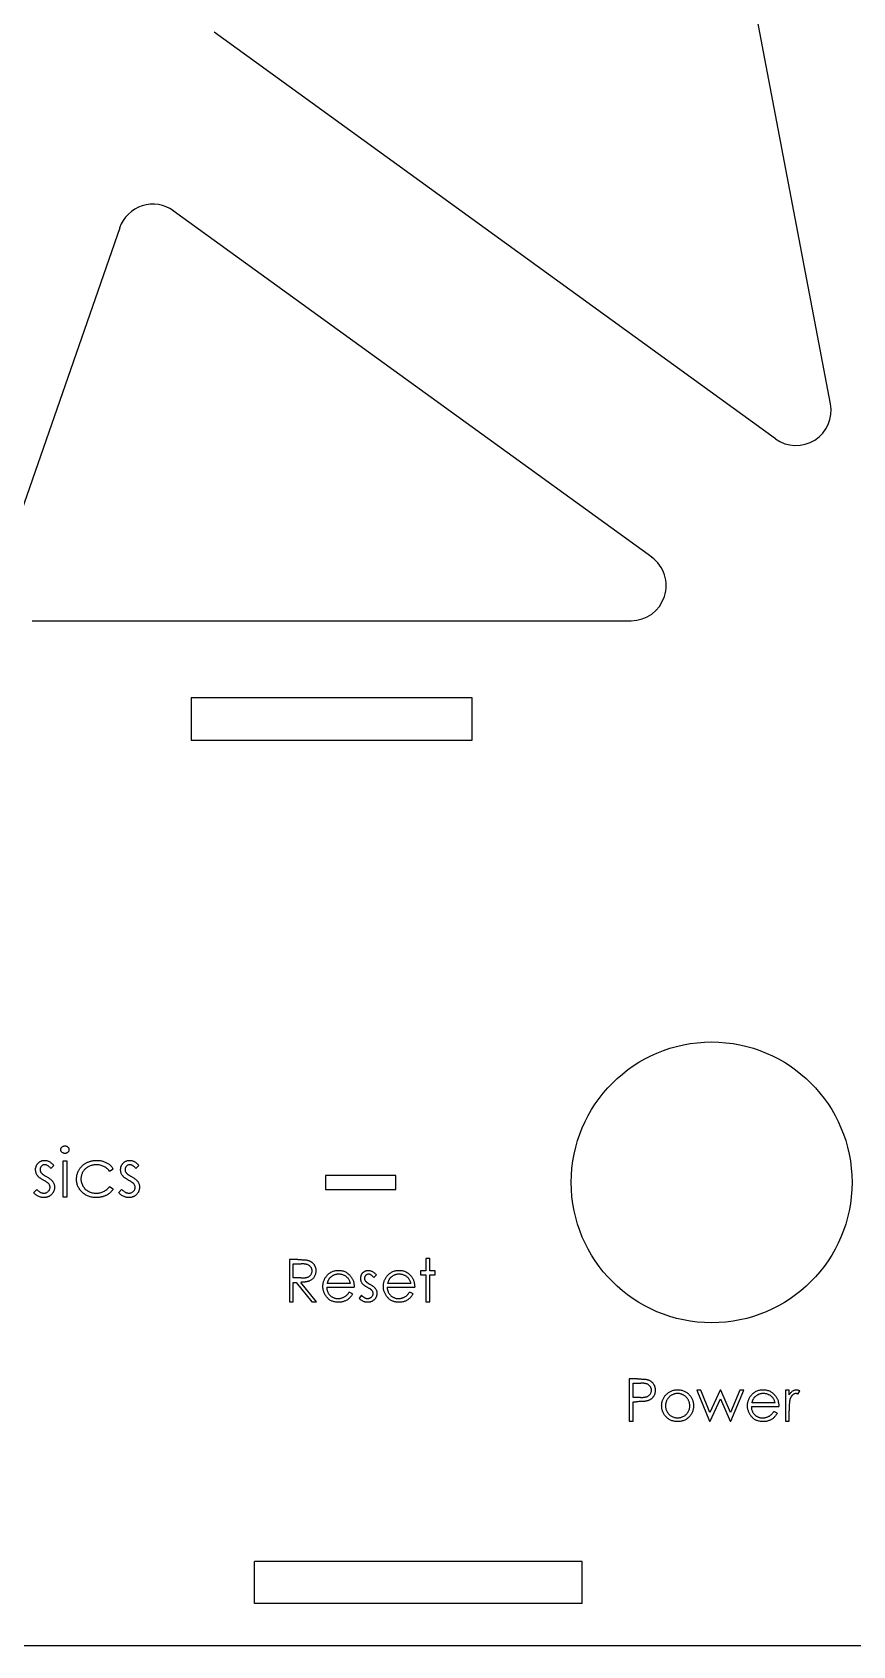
# Model space of a CAD drawing. Header units: millimetres. Extents: x -152 to 152, y -48 to 197.
# Drawn here: x -3.4 to 55.1, y -33 to 81.9 of the extents above; entities that cross this region are included whole.
import ezdxf

# ---------------------------------------------------------------- set-up
doc = ezdxf.new("R2010")
doc.units = ezdxf.units.MM

msp = doc.modelspace()

# ---------------------------------------------------------------- linework, layer by layer
at = {"color": 7, "linetype": 'Continuous', "lineweight": 25}
for p, q in [((53.47, 55.45), (35.78, 148.51)), ((49.55, 52.95), (9.55, 81.91)), ((40.73, 44.52), (6.65, 69.2)), ((2.83, 67.99), (-5.76, 43.32)), ((-3.4, 40), (39.26, 40)), ((27.93, 34.5), (7.93, 34.5)), ((7.93, 34.5), (7.93, 31.5)), ((27.93, 31.5), (27.93, 34.5)), ((7.93, 31.5), (27.93, 31.5)), ((-2.07, 0.98), (-1.86, 1.2)), ((-1.23, 1.52), (-1.23, -1.03)), ((-0.91, 1.52), (-1.23, 1.52)), ((-0.91, -1.03), (-0.91, 1.52)), ((3.99, 0.98), (4.2, 1.2)), ((2.1, 0.81), (2.36, 0.97)), ((22.5, 0.5), (17.5, 0.5)), ((17.5, 0.5), (17.5, -0.5)), ((22.5, -0.5), (22.5, 0.5)), ((-3.08, -0.5), (-3.29, -0.73)), ((-1.23, -1.03), (-0.91, -1.03)), ((2.36, -0.49), (2.1, -0.32)), ((2.97, -0.5), (2.76, -0.73)), ((17.5, -0.5), (22.5, -0.5)), ((14.92, -5.5), (14.92, -8.5)), ((15.52, -5.5), (14.92, -5.5)), ((24.65, -5.42), (24.65, -6.31)), ((24.92, -5.42), (24.65, -5.42)), ((24.92, -6.31), (24.92, -5.42)), ((15.19, -5.81), (15.75, -5.81)), ((15.19, -6.81), (15.19, -5.81)), ((15.74, -6.81), (15.19, -6.81)), ((20.93, -6.77), (21.12, -6.58)), ((24.27, -6.31), (24.27, -6.58)), ((24.65, -6.31), (24.27, -6.31)), ((24.27, -6.58), (24.65, -6.58)), ((24.65, -6.58), (24.65, -8.5)), ((25.31, -6.31), (24.92, -6.31)), ((24.92, -6.58), (25.31, -6.58)), ((24.92, -8.5), (24.92, -6.58)), ((25.31, -6.58), (25.31, -6.31)), ((15.19, -7.12), (15.41, -7.12)), ((15.19, -8.5), (15.19, -7.12)), ((15.41, -7.12), (16.51, -8.5)), ((16.85, -8.5), (15.74, -7.12)), ((17.58, -7.46), (19.54, -7.46)), ((19.27, -7.19), (17.61, -7.19)), ((19.42, -7.93), (19.18, -7.81)), ((20.06, -8.04), (19.88, -8.24)), ((21.88, -7.46), (23.85, -7.46)), ((23.58, -7.19), (21.91, -7.19)), ((23.73, -7.93), (23.49, -7.81)), ((14.92, -8.5), (15.19, -8.5)), ((16.51, -8.5), (16.85, -8.5)), ((24.65, -8.5), (24.92, -8.5)), ((39.13, -14), (39.13, -17)), ((39.72, -14), (39.13, -14)), ((39.4, -14.31), (39.95, -14.31)), ((39.4, -15.31), (39.4, -14.31)), ((43.94, -14.81), (44.85, -17)), ((44.23, -14.81), (43.94, -14.81)), ((44.88, -16.38), (44.23, -14.81)), ((45.6, -14.81), (44.88, -16.38)), ((45.65, -14.81), (45.6, -14.81)), ((46.35, -16.38), (45.65, -14.81)), ((47.01, -14.81), (46.35, -16.38)), ((46.37, -17), (47.29, -14.81)), ((47.29, -14.81), (47.01, -14.81)), ((50.25, -14.81), (50.25, -17)), ((50.52, -14.81), (50.25, -14.81)), ((50.52, -15.13), (50.52, -14.81)), ((51.14, -15.08), (51.29, -14.84)), ((39.93, -15.31), (39.4, -15.31)), ((39.4, -15.62), (39.62, -15.62)), ((39.4, -17), (39.4, -15.62)), ((44.9, -17), (45.62, -15.42)), ((45.62, -15.42), (46.32, -17)), ((47.83, -15.96), (49.79, -15.96)), ((49.52, -15.69), (47.86, -15.69)), ((39.13, -17), (39.4, -17)), ((44.85, -17), (44.9, -17)), ((46.32, -17), (46.37, -17)), ((49.67, -16.43), (49.43, -16.31)), ((50.25, -17), (50.52, -17)), ((50.52, -17), (50.52, -16.26)), ((35.78, -27), (12.44, -27)), ((12.44, -30), (12.44, -27)), ((35.78, -30), (35.78, -27)), ((35.78, -30), (12.44, -30)), ((149.5, -33), (-55, -33))]:
    msp.add_line(p, q, dxfattribs=at)
msp.add_circle((45, 0), 10, dxfattribs=at)
for centre, start, end in [((5.19, 67.17), 54.0928, 160.8174), ((51.01, 54.98), 234.0928, 10.7615), ((39.26, 42.5), 270, 54.0928)]:
    msp.add_arc(centre, 2.5, start, end, dxfattribs=at)
for points, knots in [([(-1.36, 2.33), (-1.36, 2.35), (-1.36, 2.38), (-1.34, 2.43), (-1.32, 2.48), (-1.28, 2.52), (-1.23, 2.56), (-1.18, 2.58), (-1.13, 2.6), (-1.09, 2.6), (-1.07, 2.6)], [0, 0, 0, 0, 0.12329, 0.242149, 0.363437, 0.489745, 0.618115, 0.744894, 0.868932, 1, 1, 1, 1]), ([(-1.07, 2.06), (-1.09, 2.06), (-1.13, 2.06), (-1.18, 2.08), (-1.23, 2.11), (-1.28, 2.14), (-1.32, 2.18), (-1.34, 2.23), (-1.36, 2.28), (-1.36, 2.31), (-1.36, 2.33)], [0, 0, 0, 0, 0.1318668, 0.2566614, 0.3842132, 0.5133652, 0.6404432, 0.761085, 0.8791455, 1, 1, 1, 1]), ([(-1.07, 2.6), (-1.05, 2.6), (-1.02, 2.6), (-0.96, 2.58), (-0.91, 2.56), (-0.87, 2.52), (-0.83, 2.48), (-0.8, 2.43), (-0.78, 2.38), (-0.78, 2.35), (-0.78, 2.33)], [0, 0, 0, 0, 0.1318993, 0.2582841, 0.3843411, 0.5119796, 0.638632, 0.7592298, 0.8774122, 1, 1, 1, 1]), ([(-0.78, 2.33), (-0.78, 2.31), (-0.78, 2.28), (-0.8, 2.23), (-0.83, 2.18), (-0.87, 2.14), (-0.91, 2.11), (-0.96, 2.08), (-1.02, 2.06), (-1.05, 2.06), (-1.07, 2.06)], [0, 0, 0, 0, 0.120162, 0.237546, 0.357497, 0.484917, 0.613329, 0.74015, 0.867301, 1, 1, 1, 1]), ([(-3.16, 0.9), (-3.16, 0.92), (-3.16, 0.97), (-3.15, 1.03), (-3.13, 1.1), (-3.11, 1.16), (-3.09, 1.22), (-3.06, 1.28), (-3.02, 1.33), (-2.98, 1.38), (-2.93, 1.42), (-2.88, 1.46), (-2.82, 1.49), (-2.77, 1.52), (-2.71, 1.54), (-2.65, 1.56), (-2.58, 1.57), (-2.53, 1.57), (-2.51, 1.57)], [0, 0, 0, 0, 0.067978, 0.133044, 0.196507, 0.258613, 0.319728, 0.380873, 0.442636, 0.505079, 0.567881, 0.628814, 0.68891, 0.748765, 0.809386, 0.870884, 0.934037, 1, 1, 1, 1]), ([(-2.51, 1.25), (-2.53, 1.25), (-2.58, 1.25), (-2.64, 1.23), (-2.7, 1.2), (-2.75, 1.15), (-2.79, 1.1), (-2.82, 1.04), (-2.84, 0.98), (-2.84, 0.93), (-2.84, 0.91)], [0, 0, 0, 0, 0.124958, 0.245901, 0.369166, 0.498511, 0.628504, 0.751028, 0.873724, 1, 1, 1, 1]), ([(-2.51, 1.57), (-2.48, 1.57), (-2.43, 1.56), (-2.35, 1.55), (-2.27, 1.52), (-2.18, 1.48), (-2.1, 1.43), (-2.02, 1.36), (-1.94, 1.29), (-1.88, 1.23), (-1.86, 1.2)], [0, 0, 0, 0, 0.105714, 0.213412, 0.326127, 0.444452, 0.569061, 0.702712, 0.846318, 1, 1, 1, 1]), ([(-2.07, 0.98), (-2.09, 1.01), (-2.12, 1.05), (-2.18, 1.1), (-2.24, 1.15), (-2.29, 1.19), (-2.35, 1.22), (-2.4, 1.24), (-2.46, 1.25), (-2.49, 1.25), (-2.51, 1.25)], [0, 0, 0, 0, 0.158223, 0.305036, 0.441309, 0.565963, 0.683525, 0.793334, 0.898518, 1, 1, 1, 1]), ([(-0.24, 0.22), (-0.24, 0.25), (-0.24, 0.31), (-0.23, 0.4), (-0.22, 0.49), (-0.2, 0.58), (-0.17, 0.66), (-0.14, 0.74), (-0.1, 0.82), (-0.06, 0.9), (-0.01, 0.98), (0.05, 1.05), (0.1, 1.12), (0.17, 1.18), (0.23, 1.24), (0.3, 1.3), (0.38, 1.35), (0.46, 1.39), (0.54, 1.43), (0.63, 1.47), (0.71, 1.5), (0.81, 1.52), (0.9, 1.54), (0.99, 1.56), (1.09, 1.57), (1.16, 1.57), (1.19, 1.57)], [0, 0, 0, 0, 0.041291, 0.082136, 0.122636, 0.162831, 0.203007, 0.243526, 0.284173, 0.32541, 0.366855, 0.407551, 0.448187, 0.488683, 0.529015, 0.569843, 0.61137, 0.653238, 0.695446, 0.737751, 0.780043, 0.822807, 0.865978, 0.909595, 0.954231, 1, 1, 1, 1]), ([(1.17, 1.25), (1.13, 1.25), (1.05, 1.25), (0.94, 1.24), (0.84, 1.21), (0.74, 1.18), (0.64, 1.14), (0.55, 1.09), (0.46, 1.03), (0.38, 0.96), (0.31, 0.89), (0.25, 0.81), (0.19, 0.73), (0.15, 0.64), (0.11, 0.55), (0.09, 0.45), (0.08, 0.35), (0.07, 0.29), (0.07, 0.25)], [0, 0, 0, 0, 0.069522, 0.136921, 0.201969, 0.265462, 0.328248, 0.390817, 0.45355, 0.517542, 0.580738, 0.641922, 0.701597, 0.760313, 0.818757, 0.877718, 0.938094, 1, 1, 1, 1]), ([(2.1, 0.81), (2.07, 0.84), (2.01, 0.91), (1.91, 1), (1.81, 1.08), (1.7, 1.14), (1.57, 1.19), (1.45, 1.23), (1.31, 1.25), (1.21, 1.25), (1.17, 1.25)], [0, 0, 0, 0, 0.128324, 0.252584, 0.373506, 0.493364, 0.614609, 0.73847, 0.865995, 1, 1, 1, 1]), ([(1.19, 1.57), (1.23, 1.57), (1.32, 1.57), (1.44, 1.55), (1.56, 1.53), (1.68, 1.49), (1.79, 1.45), (1.9, 1.4), (1.99, 1.35), (2.08, 1.29), (2.16, 1.22), (2.24, 1.15), (2.3, 1.06), (2.34, 1), (2.36, 0.97)], [0, 0, 0, 0, 0.091269, 0.182081, 0.27191, 0.362049, 0.450066, 0.533976, 0.613602, 0.690198, 0.765413, 0.841437, 0.919733, 1, 1, 1, 1]), ([(2.9, 0.9), (2.9, 0.92), (2.9, 0.97), (2.91, 1.03), (2.92, 1.1), (2.94, 1.16), (2.97, 1.22), (3, 1.28), (3.04, 1.33), (3.08, 1.38), (3.13, 1.42), (3.18, 1.46), (3.23, 1.49), (3.29, 1.52), (3.35, 1.54), (3.41, 1.56), (3.48, 1.57), (3.52, 1.57), (3.55, 1.57)], [0, 0, 0, 0, 0.0679785, 0.1330435, 0.1965074, 0.2586134, 0.3197283, 0.3808729, 0.4426356, 0.5050793, 0.5678805, 0.6288139, 0.6889101, 0.748765, 0.8093858, 0.8708843, 0.9340375, 1, 1, 1, 1]), ([(3.55, 1.25), (3.52, 1.25), (3.48, 1.25), (3.42, 1.23), (3.36, 1.2), (3.31, 1.15), (3.27, 1.1), (3.24, 1.04), (3.22, 0.98), (3.21, 0.93), (3.21, 0.91)], [0, 0, 0, 0, 0.124958, 0.245901, 0.369166, 0.498511, 0.628504, 0.751028, 0.873724, 1, 1, 1, 1]), ([(3.55, 1.57), (3.57, 1.57), (3.63, 1.56), (3.71, 1.55), (3.79, 1.52), (3.87, 1.48), (3.96, 1.43), (4.04, 1.36), (4.12, 1.29), (4.17, 1.23), (4.2, 1.2)], [0, 0, 0, 0, 0.105714, 0.213412, 0.326127, 0.444452, 0.569061, 0.702712, 0.846318, 1, 1, 1, 1]), ([(3.99, 0.98), (3.97, 1.01), (3.93, 1.05), (3.88, 1.1), (3.82, 1.15), (3.77, 1.19), (3.71, 1.22), (3.66, 1.24), (3.6, 1.25), (3.56, 1.25), (3.55, 1.25)], [0, 0, 0, 0, 0.158223, 0.305036, 0.441309, 0.565963, 0.683525, 0.793334, 0.898518, 1, 1, 1, 1]), ([(-3.04, 0.5), (-3.06, 0.53), (-3.1, 0.59), (-3.13, 0.69), (-3.15, 0.79), (-3.16, 0.86), (-3.16, 0.9)], [0, 0, 0, 0, 0.246252, 0.492591, 0.74057, 1, 1, 1, 1]), ([(-2.6, 0.15), (-2.63, 0.17), (-2.68, 0.2), (-2.75, 0.24), (-2.81, 0.29), (-2.87, 0.33), (-2.92, 0.37), (-2.97, 0.42), (-3.01, 0.46), (-3.03, 0.49), (-3.04, 0.5)], [0, 0, 0, 0, 0.157762, 0.30595, 0.443775, 0.572824, 0.692154, 0.802296, 0.905564, 1, 1, 1, 1]), ([(-2.84, 0.91), (-2.84, 0.89), (-2.84, 0.85), (-2.82, 0.79), (-2.8, 0.73), (-2.77, 0.7), (-2.76, 0.68)], [0, 0, 0, 0, 0.24004, 0.479403, 0.731757, 1, 1, 1, 1]), ([(-2.76, 0.68), (-2.75, 0.67), (-2.73, 0.65), (-2.7, 0.62), (-2.66, 0.59), (-2.62, 0.55), (-2.57, 0.52), (-2.52, 0.49), (-2.46, 0.45), (-2.41, 0.43), (-2.39, 0.41)], [0, 0, 0, 0, 0.083425, 0.17756, 0.283982, 0.402217, 0.533568, 0.676121, 0.831649, 1, 1, 1, 1]), ([(-2.21, -0.11), (-2.22, -0.1), (-2.24, -0.08), (-2.27, -0.05), (-2.31, -0.02), (-2.35, 0.01), (-2.41, 0.04), (-2.46, 0.08), (-2.53, 0.12), (-2.58, 0.14), (-2.6, 0.15)], [0, 0, 0, 0, 0.076875, 0.167462, 0.27227, 0.389551, 0.520801, 0.666263, 0.825545, 1, 1, 1, 1]), ([(-2.39, 0.41), (-2.36, 0.4), (-2.31, 0.37), (-2.24, 0.32), (-2.17, 0.28), (-2.11, 0.23), (-2.05, 0.19), (-2.01, 0.14), (-1.97, 0.1), (-1.94, 0.07), (-1.93, 0.05)], [0, 0, 0, 0, 0.158989, 0.307115, 0.446213, 0.574876, 0.694152, 0.804581, 0.906593, 1, 1, 1, 1]), ([(-1.93, 0.05), (-1.91, 0.03), (-1.88, -0.03), (-1.84, -0.13), (-1.82, -0.23), (-1.81, -0.3), (-1.81, -0.34)], [0, 0, 0, 0, 0.248839, 0.495235, 0.743336, 1, 1, 1, 1]), ([(1.16, -1.08), (1.11, -1.08), (1.02, -1.08), (0.88, -1.06), (0.74, -1.03), (0.61, -0.99), (0.49, -0.93), (0.37, -0.87), (0.26, -0.79), (0.16, -0.7), (0.06, -0.61), (-0.02, -0.5), (-0.09, -0.39), (-0.14, -0.28), (-0.19, -0.16), (-0.22, -0.04), (-0.24, 0.09), (-0.24, 0.18), (-0.24, 0.22)], [0, 0, 0, 0, 0.069559, 0.136335, 0.201096, 0.26445, 0.327005, 0.389391, 0.451976, 0.51567, 0.578973, 0.640167, 0.69974, 0.758685, 0.81782, 0.876984, 0.937634, 1, 1, 1, 1]), ([(0.07, 0.25), (0.07, 0.21), (0.08, 0.12), (0.11, -0.01), (0.15, -0.14), (0.21, -0.26), (0.29, -0.37), (0.38, -0.48), (0.49, -0.56), (0.61, -0.64), (0.74, -0.69), (0.87, -0.74), (1.02, -0.76), (1.12, -0.76), (1.17, -0.77)], [0, 0, 0, 0, 0.0805252, 0.1599655, 0.2403214, 0.3225285, 0.4050236, 0.4865966, 0.5678655, 0.6513328, 0.7362376, 0.8215291, 0.9090049, 1, 1, 1, 1]), ([(3.02, 0.5), (3, 0.53), (2.96, 0.59), (2.93, 0.69), (2.9, 0.79), (2.9, 0.86), (2.9, 0.9)], [0, 0, 0, 0, 0.246252, 0.492591, 0.74057, 1, 1, 1, 1]), ([(3.46, 0.15), (3.43, 0.17), (3.38, 0.2), (3.31, 0.24), (3.24, 0.29), (3.19, 0.33), (3.13, 0.37), (3.09, 0.42), (3.05, 0.46), (3.03, 0.49), (3.02, 0.5)], [0, 0, 0, 0, 0.157762, 0.30595, 0.443775, 0.572824, 0.692154, 0.802296, 0.905564, 1, 1, 1, 1]), ([(3.21, 0.91), (3.21, 0.89), (3.22, 0.85), (3.23, 0.79), (3.26, 0.73), (3.29, 0.7), (3.3, 0.68)], [0, 0, 0, 0, 0.24004, 0.479403, 0.731757, 1, 1, 1, 1]), ([(3.3, 0.68), (3.31, 0.67), (3.33, 0.65), (3.36, 0.62), (3.39, 0.59), (3.44, 0.55), (3.49, 0.52), (3.54, 0.49), (3.6, 0.45), (3.64, 0.43), (3.67, 0.41)], [0, 0, 0, 0, 0.083425, 0.17756, 0.283982, 0.402217, 0.533568, 0.676121, 0.831649, 1, 1, 1, 1]), ([(3.85, -0.11), (3.84, -0.1), (3.82, -0.08), (3.79, -0.05), (3.75, -0.02), (3.7, 0.01), (3.65, 0.04), (3.59, 0.08), (3.53, 0.12), (3.48, 0.14), (3.46, 0.15)], [0, 0, 0, 0, 0.0768751, 0.1674617, 0.27227, 0.3895508, 0.5208014, 0.6662633, 0.8255449, 1, 1, 1, 1]), ([(3.67, 0.41), (3.69, 0.4), (3.75, 0.37), (3.82, 0.32), (3.89, 0.28), (3.95, 0.23), (4, 0.19), (4.05, 0.14), (4.09, 0.1), (4.12, 0.07), (4.13, 0.05)], [0, 0, 0, 0, 0.158989, 0.307115, 0.446213, 0.574876, 0.694152, 0.804581, 0.906593, 1, 1, 1, 1]), ([(4.13, 0.05), (4.14, 0.03), (4.18, -0.03), (4.22, -0.13), (4.24, -0.23), (4.24, -0.3), (4.25, -0.34)], [0, 0, 0, 0, 0.248839, 0.495235, 0.743336, 1, 1, 1, 1]), ([(-2.56, -1.08), (-2.6, -1.08), (-2.67, -1.08), (-2.77, -1.06), (-2.87, -1.03), (-2.97, -0.99), (-3.06, -0.94), (-3.15, -0.88), (-3.23, -0.81), (-3.27, -0.76), (-3.29, -0.73)], [0, 0, 0, 0, 0.1267425, 0.251724, 0.3772187, 0.5046935, 0.6314582, 0.7554011, 0.8777005, 1, 1, 1, 1]), ([(-3.08, -0.5), (-3.06, -0.52), (-3.03, -0.56), (-2.97, -0.61), (-2.9, -0.66), (-2.84, -0.7), (-2.78, -0.73), (-2.71, -0.75), (-2.64, -0.76), (-2.6, -0.76), (-2.58, -0.77)], [0, 0, 0, 0, 0.147476, 0.285904, 0.417172, 0.540501, 0.659238, 0.775006, 0.887229, 1, 1, 1, 1]), ([(-2.58, -0.77), (-2.55, -0.76), (-2.49, -0.76), (-2.4, -0.74), (-2.32, -0.7), (-2.26, -0.64), (-2.2, -0.58), (-2.16, -0.51), (-2.13, -0.43), (-2.13, -0.38), (-2.13, -0.35)], [0, 0, 0, 0, 0.134042, 0.261896, 0.387836, 0.517686, 0.644509, 0.764718, 0.880291, 1, 1, 1, 1]), ([(-1.81, -0.34), (-1.81, -0.37), (-1.81, -0.42), (-1.82, -0.49), (-1.84, -0.56), (-1.86, -0.63), (-1.9, -0.69), (-1.93, -0.75), (-1.98, -0.81), (-2.03, -0.87), (-2.08, -0.92), (-2.14, -0.96), (-2.2, -1), (-2.27, -1.03), (-2.34, -1.05), (-2.41, -1.07), (-2.48, -1.08), (-2.54, -1.08), (-2.56, -1.08)], [0, 0, 0, 0, 0.064548, 0.127199, 0.188597, 0.24864, 0.309525, 0.370037, 0.431889, 0.495704, 0.559519, 0.621372, 0.682397, 0.743568, 0.805498, 0.86864, 0.933066, 1, 1, 1, 1]), ([(-2.13, -0.35), (-2.13, -0.33), (-2.13, -0.29), (-2.15, -0.22), (-2.17, -0.16), (-2.2, -0.13), (-2.21, -0.11)], [0, 0, 0, 0, 0.253475, 0.500453, 0.745578, 1, 1, 1, 1]), ([(2.36, -0.49), (2.35, -0.51), (2.31, -0.56), (2.26, -0.62), (2.21, -0.68), (2.15, -0.74), (2.08, -0.79), (2.01, -0.84), (1.94, -0.88), (1.87, -0.93), (1.79, -0.96), (1.71, -0.99), (1.62, -1.02), (1.54, -1.04), (1.45, -1.06), (1.36, -1.07), (1.26, -1.08), (1.2, -1.08), (1.16, -1.08)], [0, 0, 0, 0, 0.0596334, 0.1190689, 0.1781965, 0.2369566, 0.295932, 0.3558558, 0.4164733, 0.4777416, 0.539903, 0.6025375, 0.6654224, 0.7297653, 0.7948288, 0.8618265, 0.9300109, 1, 1, 1, 1]), ([(1.17, -0.77), (1.22, -0.76), (1.31, -0.76), (1.44, -0.74), (1.57, -0.7), (1.69, -0.66), (1.8, -0.59), (1.91, -0.51), (2.01, -0.42), (2.07, -0.35), (2.1, -0.32)], [0, 0, 0, 0, 0.129981, 0.255447, 0.377298, 0.498442, 0.619372, 0.741857, 0.868564, 1, 1, 1, 1]), ([(3.5, -1.08), (3.46, -1.08), (3.39, -1.08), (3.29, -1.06), (3.19, -1.03), (3.09, -0.99), (2.99, -0.94), (2.91, -0.88), (2.83, -0.81), (2.79, -0.76), (2.76, -0.73)], [0, 0, 0, 0, 0.126743, 0.251724, 0.377219, 0.504694, 0.631458, 0.755401, 0.877701, 1, 1, 1, 1]), ([(2.97, -0.5), (2.99, -0.52), (3.03, -0.56), (3.09, -0.61), (3.15, -0.66), (3.22, -0.7), (3.28, -0.73), (3.35, -0.75), (3.41, -0.76), (3.46, -0.76), (3.48, -0.77)], [0, 0, 0, 0, 0.147476, 0.285904, 0.417172, 0.540501, 0.659238, 0.775006, 0.887229, 1, 1, 1, 1]), ([(3.48, -0.77), (3.51, -0.76), (3.57, -0.76), (3.65, -0.74), (3.73, -0.7), (3.8, -0.64), (3.86, -0.58), (3.9, -0.51), (3.93, -0.43), (3.93, -0.38), (3.93, -0.35)], [0, 0, 0, 0, 0.134042, 0.2618957, 0.387836, 0.5176862, 0.6445087, 0.7647183, 0.8802908, 1, 1, 1, 1]), ([(4.25, -0.34), (4.24, -0.37), (4.24, -0.42), (4.23, -0.49), (4.22, -0.56), (4.19, -0.63), (4.16, -0.69), (4.13, -0.75), (4.08, -0.81), (4.03, -0.87), (3.98, -0.92), (3.92, -0.96), (3.86, -1), (3.79, -1.03), (3.72, -1.05), (3.65, -1.07), (3.57, -1.08), (3.52, -1.08), (3.5, -1.08)], [0, 0, 0, 0, 0.064548, 0.127199, 0.188597, 0.24864, 0.309525, 0.370037, 0.431889, 0.495704, 0.559519, 0.621372, 0.682397, 0.743568, 0.805498, 0.86864, 0.933066, 1, 1, 1, 1]), ([(3.93, -0.35), (3.93, -0.33), (3.93, -0.29), (3.91, -0.22), (3.88, -0.16), (3.86, -0.13), (3.85, -0.11)], [0, 0, 0, 0, 0.253475, 0.500453, 0.745578, 1, 1, 1, 1]), ([(15.52, -5.5), (15.56, -5.5), (15.64, -5.5), (15.75, -5.5), (15.85, -5.51), (15.94, -5.51), (16.02, -5.52), (16.09, -5.52), (16.15, -5.53), (16.19, -5.54), (16.2, -5.54)], [0, 0, 0, 0, 0.176258, 0.338434, 0.484822, 0.617158, 0.734698, 0.837385, 0.926372, 1, 1, 1, 1]), ([(16.2, -5.54), (16.23, -5.55), (16.27, -5.56), (16.33, -5.58), (16.39, -5.61), (16.45, -5.64), (16.5, -5.67), (16.55, -5.71), (16.6, -5.76), (16.64, -5.8), (16.68, -5.86), (16.71, -5.91), (16.74, -5.97), (16.77, -6.03), (16.79, -6.09), (16.8, -6.16), (16.81, -6.23), (16.81, -6.28), (16.81, -6.3)], [0, 0, 0, 0, 0.064217, 0.127064, 0.188745, 0.249132, 0.309453, 0.369827, 0.43065, 0.492352, 0.554072, 0.61569, 0.676798, 0.738439, 0.801317, 0.865185, 0.931641, 1, 1, 1, 1]), ([(15.74, -6.81), (15.77, -6.81), (15.82, -6.81), (15.89, -6.81), (15.96, -6.8), (16.02, -6.8), (16.07, -6.79), (16.13, -6.78), (16.17, -6.77), (16.23, -6.75), (16.29, -6.73), (16.35, -6.69), (16.41, -6.64), (16.45, -6.58), (16.49, -6.51), (16.52, -6.45), (16.54, -6.38), (16.54, -6.33), (16.54, -6.3)], [0, 0, 0, 0, 0.071668, 0.138913, 0.201185, 0.259124, 0.312255, 0.360682, 0.405086, 0.445102, 0.518778, 0.589462, 0.658462, 0.727283, 0.796322, 0.863175, 0.930949, 1, 1, 1, 1]), ([(16.81, -6.3), (16.81, -6.34), (16.8, -6.42), (16.78, -6.53), (16.74, -6.64), (16.69, -6.74), (16.63, -6.83), (16.55, -6.9), (16.45, -6.97), (16.37, -7.01), (16.29, -7.04), (16.23, -7.06), (16.16, -7.08), (16.09, -7.09), (16.01, -7.1), (15.93, -7.11), (15.84, -7.11), (15.78, -7.12), (15.74, -7.12)], [0, 0, 0, 0, 0.07878, 0.153721, 0.226714, 0.299191, 0.37119, 0.443006, 0.516689, 0.593217, 0.633873, 0.676989, 0.7229, 0.771959, 0.824211, 0.879379, 0.937948, 1, 1, 1, 1]), ([(16.54, -6.3), (16.54, -6.28), (16.54, -6.23), (16.52, -6.16), (16.49, -6.09), (16.45, -6.03), (16.41, -5.98), (16.35, -5.93), (16.29, -5.89), (16.23, -5.86), (16.18, -5.85), (16.14, -5.84), (16.09, -5.83), (16.03, -5.82), (15.97, -5.81), (15.9, -5.81), (15.83, -5.81), (15.78, -5.81), (15.75, -5.81)], [0, 0, 0, 0, 0.068814, 0.136365, 0.204019, 0.273064, 0.342913, 0.410965, 0.479169, 0.549308, 0.587652, 0.630647, 0.678879, 0.731934, 0.791111, 0.855283, 0.925086, 1, 1, 1, 1]), ([(17.31, -7.41), (17.31, -7.38), (17.31, -7.31), (17.32, -7.21), (17.34, -7.11), (17.37, -7.02), (17.41, -6.93), (17.45, -6.84), (17.5, -6.76), (17.54, -6.7), (17.56, -6.68)], [0, 0, 0, 0, 0.128045, 0.253768, 0.377428, 0.500551, 0.623296, 0.746578, 0.872348, 1, 1, 1, 1]), ([(17.56, -6.68), (17.59, -6.65), (17.64, -6.58), (17.73, -6.5), (17.83, -6.43), (17.93, -6.37), (18.05, -6.32), (18.16, -6.29), (18.29, -6.27), (18.37, -6.27), (18.42, -6.27)], [0, 0, 0, 0, 0.128835, 0.253589, 0.374643, 0.49534, 0.616325, 0.739759, 0.866842, 1, 1, 1, 1]), ([(17.87, -6.74), (17.85, -6.76), (17.82, -6.78), (17.78, -6.83), (17.75, -6.88), (17.71, -6.93), (17.68, -6.99), (17.65, -7.05), (17.63, -7.12), (17.61, -7.17), (17.61, -7.19)], [0, 0, 0, 0, 0.109984, 0.22258, 0.3385, 0.458709, 0.585535, 0.717518, 0.854667, 1, 1, 1, 1]), ([(18.43, -6.54), (18.4, -6.54), (18.35, -6.54), (18.27, -6.55), (18.2, -6.57), (18.12, -6.59), (18.06, -6.62), (17.99, -6.65), (17.93, -6.7), (17.89, -6.73), (17.87, -6.74)], [0, 0, 0, 0, 0.131092, 0.259141, 0.384162, 0.505992, 0.629098, 0.750669, 0.874039, 1, 1, 1, 1]), ([(18.42, -6.27), (18.46, -6.27), (18.55, -6.27), (18.68, -6.29), (18.8, -6.33), (18.92, -6.37), (19.02, -6.44), (19.12, -6.51), (19.22, -6.6), (19.27, -6.67), (19.3, -6.7)], [0, 0, 0, 0, 0.13204, 0.259033, 0.38188, 0.502258, 0.622752, 0.744743, 0.870109, 1, 1, 1, 1]), ([(19.27, -7.19), (19.26, -7.16), (19.24, -7.09), (19.2, -6.99), (19.16, -6.91), (19.1, -6.83), (19.04, -6.77), (18.97, -6.71), (18.9, -6.66), (18.81, -6.62), (18.72, -6.58), (18.63, -6.56), (18.53, -6.54), (18.46, -6.54), (18.43, -6.54)], [0, 0, 0, 0, 0.09624, 0.185231, 0.267501, 0.3444, 0.419595, 0.496891, 0.576638, 0.660268, 0.745387, 0.83004, 0.914474, 1, 1, 1, 1]), ([(19.3, -6.7), (19.32, -6.73), (19.36, -6.78), (19.4, -6.86), (19.45, -6.95), (19.48, -7.04), (19.5, -7.14), (19.52, -7.24), (19.54, -7.35), (19.54, -7.42), (19.54, -7.46)], [0, 0, 0, 0, 0.118522, 0.236255, 0.356174, 0.47725, 0.60154, 0.729618, 0.862158, 1, 1, 1, 1]), ([(20, -6.84), (20, -6.82), (20, -6.78), (20.01, -6.73), (20.02, -6.67), (20.04, -6.62), (20.06, -6.57), (20.09, -6.52), (20.12, -6.47), (20.16, -6.43), (20.2, -6.39), (20.24, -6.36), (20.29, -6.33), (20.33, -6.31), (20.39, -6.29), (20.44, -6.28), (20.5, -6.27), (20.53, -6.27), (20.55, -6.27)], [0, 0, 0, 0, 0.067978, 0.133044, 0.196507, 0.258613, 0.319728, 0.380873, 0.442636, 0.505079, 0.567881, 0.628814, 0.68891, 0.748765, 0.809386, 0.870884, 0.934037, 1, 1, 1, 1]), ([(20.1, -7.18), (20.08, -7.16), (20.05, -7.11), (20.02, -7.02), (20, -6.94), (20, -6.88), (20, -6.84)], [0, 0, 0, 0, 0.246252, 0.492591, 0.74057, 1, 1, 1, 1]), ([(20.55, -6.54), (20.54, -6.54), (20.5, -6.54), (20.44, -6.56), (20.39, -6.59), (20.35, -6.63), (20.32, -6.67), (20.29, -6.72), (20.27, -6.78), (20.27, -6.81), (20.27, -6.83)], [0, 0, 0, 0, 0.124958, 0.245901, 0.369166, 0.498511, 0.628504, 0.751028, 0.873724, 1, 1, 1, 1]), ([(20.27, -6.83), (20.27, -6.85), (20.27, -6.89), (20.29, -6.94), (20.31, -6.99), (20.33, -7.02), (20.34, -7.03)], [0, 0, 0, 0, 0.24004, 0.479403, 0.731757, 1, 1, 1, 1]), ([(20.55, -6.27), (20.58, -6.27), (20.62, -6.27), (20.7, -6.29), (20.77, -6.31), (20.84, -6.35), (20.91, -6.39), (20.98, -6.45), (21.05, -6.51), (21.09, -6.56), (21.12, -6.58)], [0, 0, 0, 0, 0.105714, 0.213412, 0.326127, 0.444452, 0.569061, 0.702712, 0.846318, 1, 1, 1, 1]), ([(20.93, -6.77), (20.92, -6.75), (20.89, -6.72), (20.84, -6.67), (20.79, -6.63), (20.74, -6.6), (20.7, -6.57), (20.65, -6.55), (20.6, -6.54), (20.57, -6.54), (20.55, -6.54)], [0, 0, 0, 0, 0.158223, 0.305036, 0.441309, 0.565963, 0.683525, 0.793334, 0.898518, 1, 1, 1, 1]), ([(21.62, -7.41), (21.62, -7.38), (21.62, -7.31), (21.63, -7.21), (21.65, -7.11), (21.68, -7.02), (21.71, -6.93), (21.76, -6.84), (21.81, -6.76), (21.85, -6.7), (21.87, -6.68)], [0, 0, 0, 0, 0.128045, 0.253768, 0.377428, 0.500551, 0.623296, 0.746578, 0.872348, 1, 1, 1, 1]), ([(21.87, -6.68), (21.89, -6.65), (21.95, -6.58), (22.04, -6.5), (22.14, -6.43), (22.24, -6.37), (22.35, -6.32), (22.47, -6.29), (22.6, -6.27), (22.68, -6.27), (22.72, -6.27)], [0, 0, 0, 0, 0.128835, 0.253589, 0.374643, 0.49534, 0.616325, 0.739759, 0.866842, 1, 1, 1, 1]), ([(22.17, -6.74), (22.16, -6.76), (22.13, -6.78), (22.09, -6.83), (22.05, -6.88), (22.02, -6.93), (21.99, -6.99), (21.96, -7.05), (21.94, -7.12), (21.92, -7.17), (21.91, -7.19)], [0, 0, 0, 0, 0.109984, 0.22258, 0.3385, 0.458709, 0.585535, 0.717518, 0.854667, 1, 1, 1, 1]), ([(22.74, -6.54), (22.71, -6.54), (22.66, -6.54), (22.58, -6.55), (22.51, -6.57), (22.43, -6.59), (22.36, -6.62), (22.3, -6.65), (22.23, -6.7), (22.19, -6.73), (22.17, -6.74)], [0, 0, 0, 0, 0.131092, 0.259141, 0.384162, 0.505992, 0.629098, 0.750669, 0.874039, 1, 1, 1, 1]), ([(22.72, -6.27), (22.77, -6.27), (22.86, -6.27), (22.99, -6.29), (23.11, -6.33), (23.22, -6.37), (23.33, -6.44), (23.43, -6.51), (23.52, -6.6), (23.58, -6.67), (23.61, -6.7)], [0, 0, 0, 0, 0.13204, 0.259033, 0.38188, 0.502258, 0.622752, 0.744743, 0.870109, 1, 1, 1, 1]), ([(23.58, -7.19), (23.57, -7.16), (23.55, -7.09), (23.51, -6.99), (23.46, -6.91), (23.41, -6.83), (23.35, -6.77), (23.28, -6.71), (23.2, -6.66), (23.12, -6.62), (23.03, -6.58), (22.93, -6.56), (22.84, -6.54), (22.77, -6.54), (22.74, -6.54)], [0, 0, 0, 0, 0.09624, 0.185231, 0.267501, 0.3444, 0.419595, 0.496891, 0.576638, 0.660268, 0.745387, 0.83004, 0.914474, 1, 1, 1, 1]), ([(23.61, -6.7), (23.63, -6.73), (23.66, -6.78), (23.71, -6.86), (23.75, -6.95), (23.79, -7.04), (23.81, -7.14), (23.83, -7.24), (23.84, -7.35), (23.85, -7.42), (23.85, -7.46)], [0, 0, 0, 0, 0.118522, 0.236255, 0.356174, 0.47725, 0.60154, 0.729618, 0.862158, 1, 1, 1, 1]), ([(18.41, -8.54), (18.37, -8.54), (18.29, -8.54), (18.17, -8.52), (18.05, -8.49), (17.95, -8.45), (17.85, -8.41), (17.76, -8.35), (17.67, -8.27), (17.6, -8.19), (17.53, -8.11), (17.47, -8.02), (17.42, -7.92), (17.38, -7.82), (17.35, -7.72), (17.32, -7.62), (17.31, -7.52), (17.31, -7.45), (17.31, -7.41)], [0, 0, 0, 0, 0.071579, 0.139629, 0.204797, 0.268135, 0.329814, 0.391301, 0.453434, 0.516552, 0.579631, 0.641119, 0.701294, 0.76081, 0.819932, 0.87892, 0.938983, 1, 1, 1, 1]), ([(17.58, -7.46), (17.58, -7.49), (17.58, -7.55), (17.59, -7.63), (17.61, -7.71), (17.64, -7.78), (17.67, -7.86), (17.71, -7.92), (17.76, -7.98), (17.81, -8.04), (17.87, -8.1), (17.93, -8.14), (18, -8.18), (18.07, -8.21), (18.14, -8.24), (18.22, -8.26), (18.3, -8.27), (18.35, -8.27), (18.38, -8.27)], [0, 0, 0, 0, 0.068385, 0.134476, 0.198391, 0.260753, 0.321829, 0.383037, 0.444653, 0.507398, 0.569825, 0.630778, 0.690929, 0.750945, 0.811049, 0.872331, 0.935004, 1, 1, 1, 1]), ([(18.38, -8.27), (18.4, -8.27), (18.46, -8.27), (18.54, -8.26), (18.61, -8.24), (18.69, -8.22), (18.76, -8.19), (18.83, -8.16), (18.89, -8.12), (18.95, -8.08), (19.01, -8.03), (19.07, -7.97), (19.13, -7.89), (19.16, -7.84), (19.18, -7.81)], [0, 0, 0, 0, 0.082592, 0.163879, 0.245659, 0.327726, 0.40861, 0.485749, 0.559169, 0.630268, 0.705306, 0.792065, 0.889796, 1, 1, 1, 1]), ([(19.42, -7.93), (19.4, -7.97), (19.37, -8.03), (19.3, -8.12), (19.24, -8.2), (19.16, -8.27), (19.09, -8.34), (19.01, -8.39), (18.92, -8.43), (18.83, -8.47), (18.73, -8.5), (18.63, -8.52), (18.52, -8.54), (18.45, -8.54), (18.41, -8.54)], [0, 0, 0, 0, 0.09337, 0.181661, 0.265874, 0.346355, 0.4246, 0.501903, 0.579992, 0.658443, 0.738672, 0.821894, 0.908801, 1, 1, 1, 1]), ([(20.06, -8.04), (20.08, -8.06), (20.11, -8.09), (20.17, -8.14), (20.22, -8.18), (20.27, -8.21), (20.33, -8.24), (20.38, -8.26), (20.44, -8.27), (20.48, -8.27), (20.5, -8.27)], [0, 0, 0, 0, 0.147476, 0.285904, 0.417172, 0.540501, 0.659238, 0.775006, 0.887229, 1, 1, 1, 1]), ([(20.48, -7.48), (20.46, -7.47), (20.41, -7.44), (20.35, -7.41), (20.3, -7.37), (20.25, -7.33), (20.2, -7.29), (20.16, -7.26), (20.13, -7.22), (20.11, -7.19), (20.1, -7.18)], [0, 0, 0, 0, 0.157762, 0.30595, 0.443775, 0.572824, 0.692154, 0.802296, 0.905564, 1, 1, 1, 1]), ([(20.34, -7.03), (20.35, -7.04), (20.37, -7.06), (20.39, -7.08), (20.42, -7.11), (20.46, -7.14), (20.5, -7.17), (20.55, -7.2), (20.6, -7.23), (20.64, -7.25), (20.66, -7.26)], [0, 0, 0, 0, 0.0834251, 0.1775598, 0.2839824, 0.4022167, 0.5335685, 0.676121, 0.8316494, 1, 1, 1, 1]), ([(20.81, -7.71), (20.8, -7.7), (20.79, -7.68), (20.76, -7.66), (20.73, -7.63), (20.69, -7.6), (20.65, -7.58), (20.59, -7.55), (20.54, -7.51), (20.5, -7.49), (20.48, -7.48)], [0, 0, 0, 0, 0.076875, 0.167462, 0.27227, 0.389551, 0.520801, 0.666263, 0.825545, 1, 1, 1, 1]), ([(20.5, -8.27), (20.52, -8.27), (20.57, -8.27), (20.65, -8.24), (20.71, -8.21), (20.77, -8.17), (20.82, -8.11), (20.86, -8.05), (20.88, -7.99), (20.88, -7.94), (20.88, -7.92)], [0, 0, 0, 0, 0.134042, 0.2618957, 0.387836, 0.5176862, 0.6445087, 0.7647183, 0.8802908, 1, 1, 1, 1]), ([(21.15, -7.91), (21.15, -7.93), (21.15, -7.97), (21.14, -8.03), (21.13, -8.09), (21.11, -8.15), (21.08, -8.21), (21.05, -8.26), (21.01, -8.31), (20.97, -8.36), (20.92, -8.4), (20.87, -8.44), (20.82, -8.47), (20.76, -8.49), (20.7, -8.51), (20.64, -8.53), (20.58, -8.54), (20.53, -8.54), (20.51, -8.54)], [0, 0, 0, 0, 0.064548, 0.127199, 0.188597, 0.24864, 0.309525, 0.370037, 0.431889, 0.495704, 0.559519, 0.621372, 0.682397, 0.743568, 0.805498, 0.86864, 0.933066, 1, 1, 1, 1]), ([(20.66, -7.26), (20.68, -7.27), (20.73, -7.3), (20.79, -7.34), (20.85, -7.37), (20.9, -7.41), (20.95, -7.45), (20.99, -7.49), (21.02, -7.53), (21.04, -7.55), (21.05, -7.57)], [0, 0, 0, 0, 0.158989, 0.307115, 0.446213, 0.574876, 0.694152, 0.804581, 0.906593, 1, 1, 1, 1]), ([(20.88, -7.92), (20.88, -7.9), (20.88, -7.86), (20.87, -7.8), (20.84, -7.75), (20.82, -7.72), (20.81, -7.71)], [0, 0, 0, 0, 0.253475, 0.500453, 0.745578, 1, 1, 1, 1]), ([(21.05, -7.57), (21.07, -7.59), (21.1, -7.64), (21.13, -7.73), (21.15, -7.81), (21.15, -7.87), (21.15, -7.91)], [0, 0, 0, 0, 0.248839, 0.495235, 0.743336, 1, 1, 1, 1]), ([(22.72, -8.54), (22.68, -8.54), (22.59, -8.54), (22.47, -8.52), (22.36, -8.49), (22.26, -8.45), (22.16, -8.41), (22.07, -8.35), (21.98, -8.27), (21.91, -8.19), (21.84, -8.11), (21.78, -8.02), (21.73, -7.92), (21.69, -7.82), (21.65, -7.72), (21.63, -7.62), (21.62, -7.52), (21.62, -7.45), (21.62, -7.41)], [0, 0, 0, 0, 0.071579, 0.139629, 0.204797, 0.268135, 0.329814, 0.391301, 0.453434, 0.516552, 0.579631, 0.641119, 0.701294, 0.76081, 0.819932, 0.87892, 0.938983, 1, 1, 1, 1]), ([(21.88, -7.46), (21.89, -7.49), (21.89, -7.55), (21.9, -7.63), (21.92, -7.71), (21.95, -7.78), (21.98, -7.86), (22.02, -7.92), (22.07, -7.98), (22.12, -8.04), (22.18, -8.1), (22.24, -8.14), (22.31, -8.18), (22.38, -8.21), (22.45, -8.24), (22.52, -8.26), (22.6, -8.27), (22.66, -8.27), (22.68, -8.27)], [0, 0, 0, 0, 0.068385, 0.134476, 0.198391, 0.260753, 0.321829, 0.383037, 0.444653, 0.507398, 0.569825, 0.630778, 0.690929, 0.750945, 0.811049, 0.872331, 0.935004, 1, 1, 1, 1]), ([(22.68, -8.27), (22.71, -8.27), (22.76, -8.27), (22.84, -8.26), (22.92, -8.24), (23, -8.22), (23.07, -8.19), (23.14, -8.16), (23.2, -8.12), (23.26, -8.08), (23.32, -8.03), (23.37, -7.97), (23.43, -7.89), (23.47, -7.84), (23.49, -7.81)], [0, 0, 0, 0, 0.082592, 0.163879, 0.245659, 0.327726, 0.40861, 0.485749, 0.559169, 0.630268, 0.705306, 0.792065, 0.889796, 1, 1, 1, 1]), ([(23.73, -7.93), (23.71, -7.97), (23.67, -8.03), (23.61, -8.12), (23.54, -8.2), (23.47, -8.27), (23.39, -8.34), (23.31, -8.39), (23.23, -8.43), (23.14, -8.47), (23.04, -8.5), (22.94, -8.52), (22.83, -8.54), (22.76, -8.54), (22.72, -8.54)], [0, 0, 0, 0, 0.09337, 0.181661, 0.265874, 0.346355, 0.4246, 0.501903, 0.579992, 0.658443, 0.738672, 0.821894, 0.908801, 1, 1, 1, 1]), ([(20.51, -8.54), (20.48, -8.54), (20.42, -8.54), (20.33, -8.52), (20.24, -8.5), (20.16, -8.46), (20.08, -8.42), (20.01, -8.37), (19.94, -8.31), (19.9, -8.26), (19.88, -8.24)], [0, 0, 0, 0, 0.126743, 0.251724, 0.377219, 0.504694, 0.631458, 0.755401, 0.877701, 1, 1, 1, 1]), ([(39.72, -14), (39.76, -14), (39.84, -14), (39.95, -14), (40.05, -14.01), (40.14, -14.01), (40.22, -14.02), (40.29, -14.02), (40.35, -14.03), (40.39, -14.04), (40.41, -14.05)], [0, 0, 0, 0, 0.176956, 0.339055, 0.486318, 0.618781, 0.735619, 0.838742, 0.926457, 1, 1, 1, 1]), ([(39.93, -15.31), (39.95, -15.31), (40, -15.31), (40.08, -15.31), (40.14, -15.31), (40.2, -15.3), (40.26, -15.29), (40.31, -15.28), (40.35, -15.27), (40.41, -15.26), (40.46, -15.23), (40.53, -15.19), (40.58, -15.14), (40.63, -15.08), (40.67, -15.02), (40.69, -14.95), (40.71, -14.88), (40.71, -14.83), (40.71, -14.81)], [0, 0, 0, 0, 0.072538, 0.140034, 0.202496, 0.260575, 0.313228, 0.361583, 0.404878, 0.444127, 0.5164, 0.586507, 0.655085, 0.724384, 0.793974, 0.861638, 0.930111, 1, 1, 1, 1]), ([(40.71, -14.81), (40.71, -14.78), (40.71, -14.73), (40.69, -14.66), (40.67, -14.6), (40.63, -14.53), (40.58, -14.48), (40.53, -14.43), (40.47, -14.39), (40.42, -14.36), (40.37, -14.35), (40.32, -14.34), (40.27, -14.33), (40.22, -14.32), (40.16, -14.31), (40.1, -14.31), (40.03, -14.31), (39.98, -14.31), (39.95, -14.31)], [0, 0, 0, 0, 0.070044, 0.139238, 0.208197, 0.279173, 0.349987, 0.418354, 0.48761, 0.557411, 0.59533, 0.637964, 0.685913, 0.738185, 0.796103, 0.858517, 0.926658, 1, 1, 1, 1]), ([(40.98, -14.8), (40.98, -14.83), (40.98, -14.88), (40.97, -14.95), (40.96, -15.02), (40.94, -15.08), (40.92, -15.14), (40.89, -15.2), (40.86, -15.25), (40.82, -15.3), (40.78, -15.35), (40.73, -15.39), (40.69, -15.43), (40.63, -15.47), (40.57, -15.5), (40.51, -15.53), (40.45, -15.55), (40.4, -15.56), (40.38, -15.57)], [0, 0, 0, 0, 0.070119, 0.137192, 0.202016, 0.264631, 0.326117, 0.38601, 0.445812, 0.505298, 0.564633, 0.624283, 0.683902, 0.743953, 0.805388, 0.868388, 0.933084, 1, 1, 1, 1]), ([(40.41, -14.05), (40.43, -14.05), (40.47, -14.06), (40.53, -14.08), (40.58, -14.11), (40.64, -14.14), (40.69, -14.18), (40.73, -14.22), (40.78, -14.26), (40.82, -14.31), (40.86, -14.36), (40.89, -14.41), (40.92, -14.47), (40.94, -14.53), (40.96, -14.59), (40.97, -14.66), (40.98, -14.73), (40.98, -14.78), (40.98, -14.8)], [0, 0, 0, 0, 0.062481, 0.12349, 0.183411, 0.243153, 0.302127, 0.36171, 0.421842, 0.482932, 0.544552, 0.605681, 0.66768, 0.729984, 0.794551, 0.860346, 0.928907, 1, 1, 1, 1]), ([(41.74, -15.13), (41.77, -15.1), (41.83, -15.05), (41.92, -14.97), (42.01, -14.91), (42.12, -14.86), (42.22, -14.82), (42.34, -14.79), (42.46, -14.77), (42.54, -14.77), (42.58, -14.77)], [0, 0, 0, 0, 0.1284975, 0.252713, 0.3748191, 0.4964364, 0.6179106, 0.7412876, 0.8687004, 1, 1, 1, 1]), ([(42.58, -14.77), (42.62, -14.77), (42.7, -14.77), (42.82, -14.79), (42.93, -14.82), (43.04, -14.86), (43.14, -14.91), (43.24, -14.97), (43.33, -15.04), (43.38, -15.1), (43.41, -15.13)], [0, 0, 0, 0, 0.131751, 0.258332, 0.382134, 0.503804, 0.624693, 0.746871, 0.871514, 1, 1, 1, 1]), ([(47.81, -15.18), (47.84, -15.15), (47.89, -15.08), (47.98, -15), (48.08, -14.93), (48.18, -14.87), (48.3, -14.82), (48.41, -14.79), (48.54, -14.77), (48.62, -14.77), (48.67, -14.77)], [0, 0, 0, 0, 0.128835, 0.253589, 0.374643, 0.49534, 0.616325, 0.739759, 0.866842, 1, 1, 1, 1]), ([(48.67, -14.77), (48.71, -14.77), (48.8, -14.77), (48.93, -14.79), (49.05, -14.83), (49.17, -14.87), (49.27, -14.94), (49.37, -15.01), (49.47, -15.1), (49.52, -15.17), (49.55, -15.2)], [0, 0, 0, 0, 0.13204, 0.259033, 0.38188, 0.502258, 0.622752, 0.744743, 0.870109, 1, 1, 1, 1]), ([(50.52, -15.13), (50.54, -15.1), (50.58, -15.04), (50.64, -14.97), (50.71, -14.9), (50.77, -14.85), (50.84, -14.82), (50.91, -14.79), (50.98, -14.77), (51.03, -14.77), (51.05, -14.77)], [0, 0, 0, 0, 0.160059, 0.306112, 0.438367, 0.560541, 0.675317, 0.786114, 0.892842, 1, 1, 1, 1]), ([(51.05, -14.77), (51.07, -14.77), (51.11, -14.77), (51.17, -14.79), (51.23, -14.81), (51.27, -14.83), (51.29, -14.84)], [0, 0, 0, 0, 0.225278, 0.463523, 0.720324, 1, 1, 1, 1]), ([(40.38, -15.57), (40.36, -15.57), (40.32, -15.58), (40.25, -15.59), (40.18, -15.6), (40.09, -15.6), (39.98, -15.61), (39.87, -15.61), (39.75, -15.62), (39.66, -15.62), (39.62, -15.62)], [0, 0, 0, 0, 0.075173, 0.164746, 0.268017, 0.385912, 0.517789, 0.663691, 0.824413, 1, 1, 1, 1]), ([(41.44, -15.91), (41.44, -15.87), (41.45, -15.8), (41.46, -15.69), (41.48, -15.59), (41.52, -15.49), (41.56, -15.39), (41.61, -15.3), (41.67, -15.21), (41.72, -15.16), (41.74, -15.13)], [0, 0, 0, 0, 0.128919, 0.255238, 0.378679, 0.501088, 0.622714, 0.746241, 0.871589, 1, 1, 1, 1]), ([(42.58, -17.04), (42.54, -17.04), (42.46, -17.04), (42.34, -17.02), (42.23, -16.99), (42.12, -16.96), (42.02, -16.91), (41.93, -16.85), (41.84, -16.78), (41.76, -16.7), (41.68, -16.62), (41.62, -16.53), (41.56, -16.43), (41.52, -16.33), (41.48, -16.23), (41.46, -16.13), (41.44, -16.02), (41.44, -15.95), (41.44, -15.91)], [0, 0, 0, 0, 0.068742, 0.134635, 0.198324, 0.260825, 0.322714, 0.384555, 0.446913, 0.510958, 0.574931, 0.636685, 0.697483, 0.757134, 0.816966, 0.876818, 0.937663, 1, 1, 1, 1]), ([(42.58, -15.04), (42.55, -15.04), (42.49, -15.04), (42.41, -15.05), (42.32, -15.07), (42.25, -15.1), (42.17, -15.14), (42.1, -15.18), (42.03, -15.23), (41.97, -15.29), (41.91, -15.36), (41.85, -15.43), (41.81, -15.5), (41.77, -15.58), (41.75, -15.65), (41.73, -15.74), (41.71, -15.82), (41.71, -15.88), (41.71, -15.91)], [0, 0, 0, 0, 0.063846, 0.126044, 0.187165, 0.247399, 0.30838, 0.36978, 0.432584, 0.497641, 0.562401, 0.625557, 0.687332, 0.748313, 0.809791, 0.871768, 0.934836, 1, 1, 1, 1]), ([(41.71, -15.91), (41.71, -15.95), (41.72, -16.03), (41.74, -16.14), (41.78, -16.25), (41.83, -16.35), (41.89, -16.44), (41.96, -16.53), (42.05, -16.6), (42.14, -16.66), (42.24, -16.71), (42.35, -16.74), (42.46, -16.77), (42.54, -16.77), (42.58, -16.77)], [0, 0, 0, 0, 0.084733, 0.168179, 0.251488, 0.335841, 0.419834, 0.502345, 0.583649, 0.665931, 0.748717, 0.831047, 0.91441, 1, 1, 1, 1]), ([(43.44, -15.91), (43.44, -15.88), (43.44, -15.82), (43.43, -15.74), (43.41, -15.65), (43.38, -15.58), (43.34, -15.5), (43.3, -15.43), (43.25, -15.36), (43.19, -15.29), (43.12, -15.23), (43.05, -15.18), (42.98, -15.14), (42.91, -15.1), (42.83, -15.07), (42.75, -15.05), (42.66, -15.04), (42.61, -15.04), (42.58, -15.04)], [0, 0, 0, 0, 0.065185, 0.128274, 0.19027, 0.251768, 0.312769, 0.374793, 0.43797, 0.503047, 0.568125, 0.63095, 0.692369, 0.752973, 0.813641, 0.874355, 0.936573, 1, 1, 1, 1]), ([(42.58, -16.77), (42.62, -16.77), (42.69, -16.77), (42.8, -16.74), (42.91, -16.71), (43.01, -16.66), (43.11, -16.6), (43.19, -16.53), (43.27, -16.44), (43.33, -16.35), (43.38, -16.25), (43.42, -16.14), (43.44, -16.03), (43.44, -15.95), (43.44, -15.91)], [0, 0, 0, 0, 0.085606, 0.168983, 0.250908, 0.333708, 0.416005, 0.49766, 0.579893, 0.663902, 0.748466, 0.831791, 0.915252, 1, 1, 1, 1]), ([(43.71, -15.91), (43.71, -15.95), (43.71, -16.02), (43.69, -16.13), (43.67, -16.23), (43.63, -16.33), (43.59, -16.43), (43.53, -16.53), (43.47, -16.62), (43.4, -16.7), (43.31, -16.78), (43.23, -16.85), (43.13, -16.91), (43.03, -16.96), (42.93, -16.99), (42.82, -17.02), (42.7, -17.04), (42.62, -17.04), (42.58, -17.04)], [0, 0, 0, 0, 0.062416, 0.123337, 0.183265, 0.243172, 0.302898, 0.363774, 0.425605, 0.489659, 0.553785, 0.616222, 0.677854, 0.739517, 0.802097, 0.865866, 0.931508, 1, 1, 1, 1]), ([(43.41, -15.13), (43.44, -15.16), (43.48, -15.21), (43.54, -15.3), (43.6, -15.39), (43.64, -15.49), (43.67, -15.59), (43.69, -15.69), (43.71, -15.8), (43.71, -15.87), (43.71, -15.91)], [0, 0, 0, 0, 0.1281573, 0.2538344, 0.3765056, 0.4985337, 0.6213677, 0.7445647, 0.8706338, 1, 1, 1, 1]), ([(47.56, -15.91), (47.56, -15.88), (47.56, -15.81), (47.57, -15.71), (47.59, -15.61), (47.62, -15.52), (47.66, -15.43), (47.7, -15.34), (47.75, -15.26), (47.79, -15.2), (47.81, -15.18)], [0, 0, 0, 0, 0.128045, 0.253768, 0.377428, 0.500551, 0.623296, 0.746578, 0.872348, 1, 1, 1, 1]), ([(48.66, -17.04), (48.62, -17.04), (48.54, -17.04), (48.42, -17.02), (48.3, -16.99), (48.2, -16.95), (48.1, -16.91), (48.01, -16.85), (47.92, -16.77), (47.85, -16.69), (47.78, -16.61), (47.72, -16.52), (47.67, -16.42), (47.63, -16.32), (47.6, -16.22), (47.57, -16.12), (47.56, -16.02), (47.56, -15.95), (47.56, -15.91)], [0, 0, 0, 0, 0.071579, 0.139629, 0.204797, 0.268135, 0.329814, 0.391301, 0.453434, 0.516552, 0.579631, 0.641119, 0.701294, 0.76081, 0.819932, 0.87892, 0.938983, 1, 1, 1, 1]), ([(47.83, -15.96), (47.83, -15.99), (47.83, -16.05), (47.84, -16.13), (47.86, -16.21), (47.89, -16.28), (47.92, -16.36), (47.96, -16.42), (48.01, -16.48), (48.06, -16.54), (48.12, -16.6), (48.18, -16.64), (48.25, -16.68), (48.32, -16.71), (48.39, -16.74), (48.47, -16.76), (48.55, -16.77), (48.6, -16.77), (48.63, -16.77)], [0, 0, 0, 0, 0.068385, 0.134476, 0.198391, 0.260753, 0.321829, 0.383037, 0.444653, 0.507398, 0.569825, 0.630778, 0.690929, 0.750945, 0.811049, 0.872331, 0.935004, 1, 1, 1, 1]), ([(48.12, -15.24), (48.1, -15.26), (48.07, -15.28), (48.03, -15.33), (48, -15.38), (47.96, -15.43), (47.93, -15.49), (47.9, -15.55), (47.88, -15.62), (47.86, -15.67), (47.86, -15.69)], [0, 0, 0, 0, 0.109984, 0.22258, 0.3385, 0.458709, 0.585535, 0.717518, 0.854667, 1, 1, 1, 1]), ([(48.68, -15.04), (48.65, -15.04), (48.6, -15.04), (48.52, -15.05), (48.45, -15.07), (48.37, -15.09), (48.31, -15.12), (48.24, -15.15), (48.18, -15.2), (48.14, -15.23), (48.12, -15.24)], [0, 0, 0, 0, 0.131092, 0.259141, 0.384162, 0.505992, 0.629098, 0.750669, 0.874039, 1, 1, 1, 1]), ([(49.52, -15.69), (49.51, -15.66), (49.49, -15.59), (49.45, -15.49), (49.41, -15.41), (49.35, -15.33), (49.29, -15.27), (49.22, -15.21), (49.15, -15.16), (49.06, -15.12), (48.97, -15.08), (48.88, -15.06), (48.78, -15.04), (48.71, -15.04), (48.68, -15.04)], [0, 0, 0, 0, 0.09624, 0.185231, 0.267501, 0.3444, 0.419595, 0.496891, 0.576638, 0.660268, 0.745387, 0.83004, 0.914474, 1, 1, 1, 1]), ([(49.55, -15.2), (49.57, -15.23), (49.61, -15.28), (49.65, -15.36), (49.7, -15.45), (49.73, -15.54), (49.75, -15.64), (49.77, -15.74), (49.79, -15.85), (49.79, -15.92), (49.79, -15.96)], [0, 0, 0, 0, 0.118522, 0.236255, 0.356174, 0.47725, 0.60154, 0.729618, 0.862158, 1, 1, 1, 1]), ([(50.57, -15.51), (50.56, -15.53), (50.55, -15.57), (50.55, -15.63), (50.54, -15.71), (50.53, -15.8), (50.53, -15.9), (50.52, -16.01), (50.52, -16.13), (50.52, -16.22), (50.52, -16.26)], [0, 0, 0, 0, 0.070855, 0.156938, 0.2586, 0.375891, 0.508166, 0.656238, 0.820177, 1, 1, 1, 1]), ([(51, -15.04), (50.98, -15.04), (50.94, -15.04), (50.87, -15.07), (50.81, -15.1), (50.76, -15.14), (50.72, -15.18), (50.69, -15.22), (50.67, -15.26), (50.64, -15.3), (50.62, -15.35), (50.6, -15.4), (50.58, -15.45), (50.57, -15.49), (50.57, -15.51)], [0, 0, 0, 0, 0.093807, 0.191338, 0.295191, 0.410312, 0.47193, 0.536425, 0.603119, 0.674118, 0.749332, 0.828283, 0.91204, 1, 1, 1, 1]), ([(51.14, -15.08), (51.13, -15.07), (51.1, -15.06), (51.07, -15.05), (51.03, -15.04), (51.01, -15.04), (51, -15.04)], [0, 0, 0, 0, 0.295139, 0.56023, 0.794983, 1, 1, 1, 1]), ([(48.63, -16.77), (48.65, -16.77), (48.71, -16.77), (48.79, -16.76), (48.86, -16.74), (48.94, -16.72), (49.01, -16.69), (49.08, -16.66), (49.14, -16.62), (49.2, -16.58), (49.26, -16.53), (49.32, -16.47), (49.38, -16.39), (49.41, -16.34), (49.43, -16.31)], [0, 0, 0, 0, 0.082592, 0.163879, 0.245659, 0.327726, 0.40861, 0.485749, 0.559169, 0.630268, 0.705306, 0.792065, 0.889796, 1, 1, 1, 1]), ([(49.67, -16.43), (49.65, -16.47), (49.62, -16.53), (49.55, -16.62), (49.49, -16.7), (49.41, -16.77), (49.34, -16.84), (49.26, -16.89), (49.17, -16.93), (49.08, -16.97), (48.98, -17), (48.88, -17.02), (48.77, -17.04), (48.7, -17.04), (48.66, -17.04)], [0, 0, 0, 0, 0.09337, 0.181661, 0.265874, 0.346355, 0.4246, 0.501903, 0.579992, 0.658443, 0.738672, 0.821894, 0.908801, 1, 1, 1, 1])]:
    msp.add_open_spline(points, degree=3, knots=knots, dxfattribs=at)

doc.saveas('drawing.dxf')
